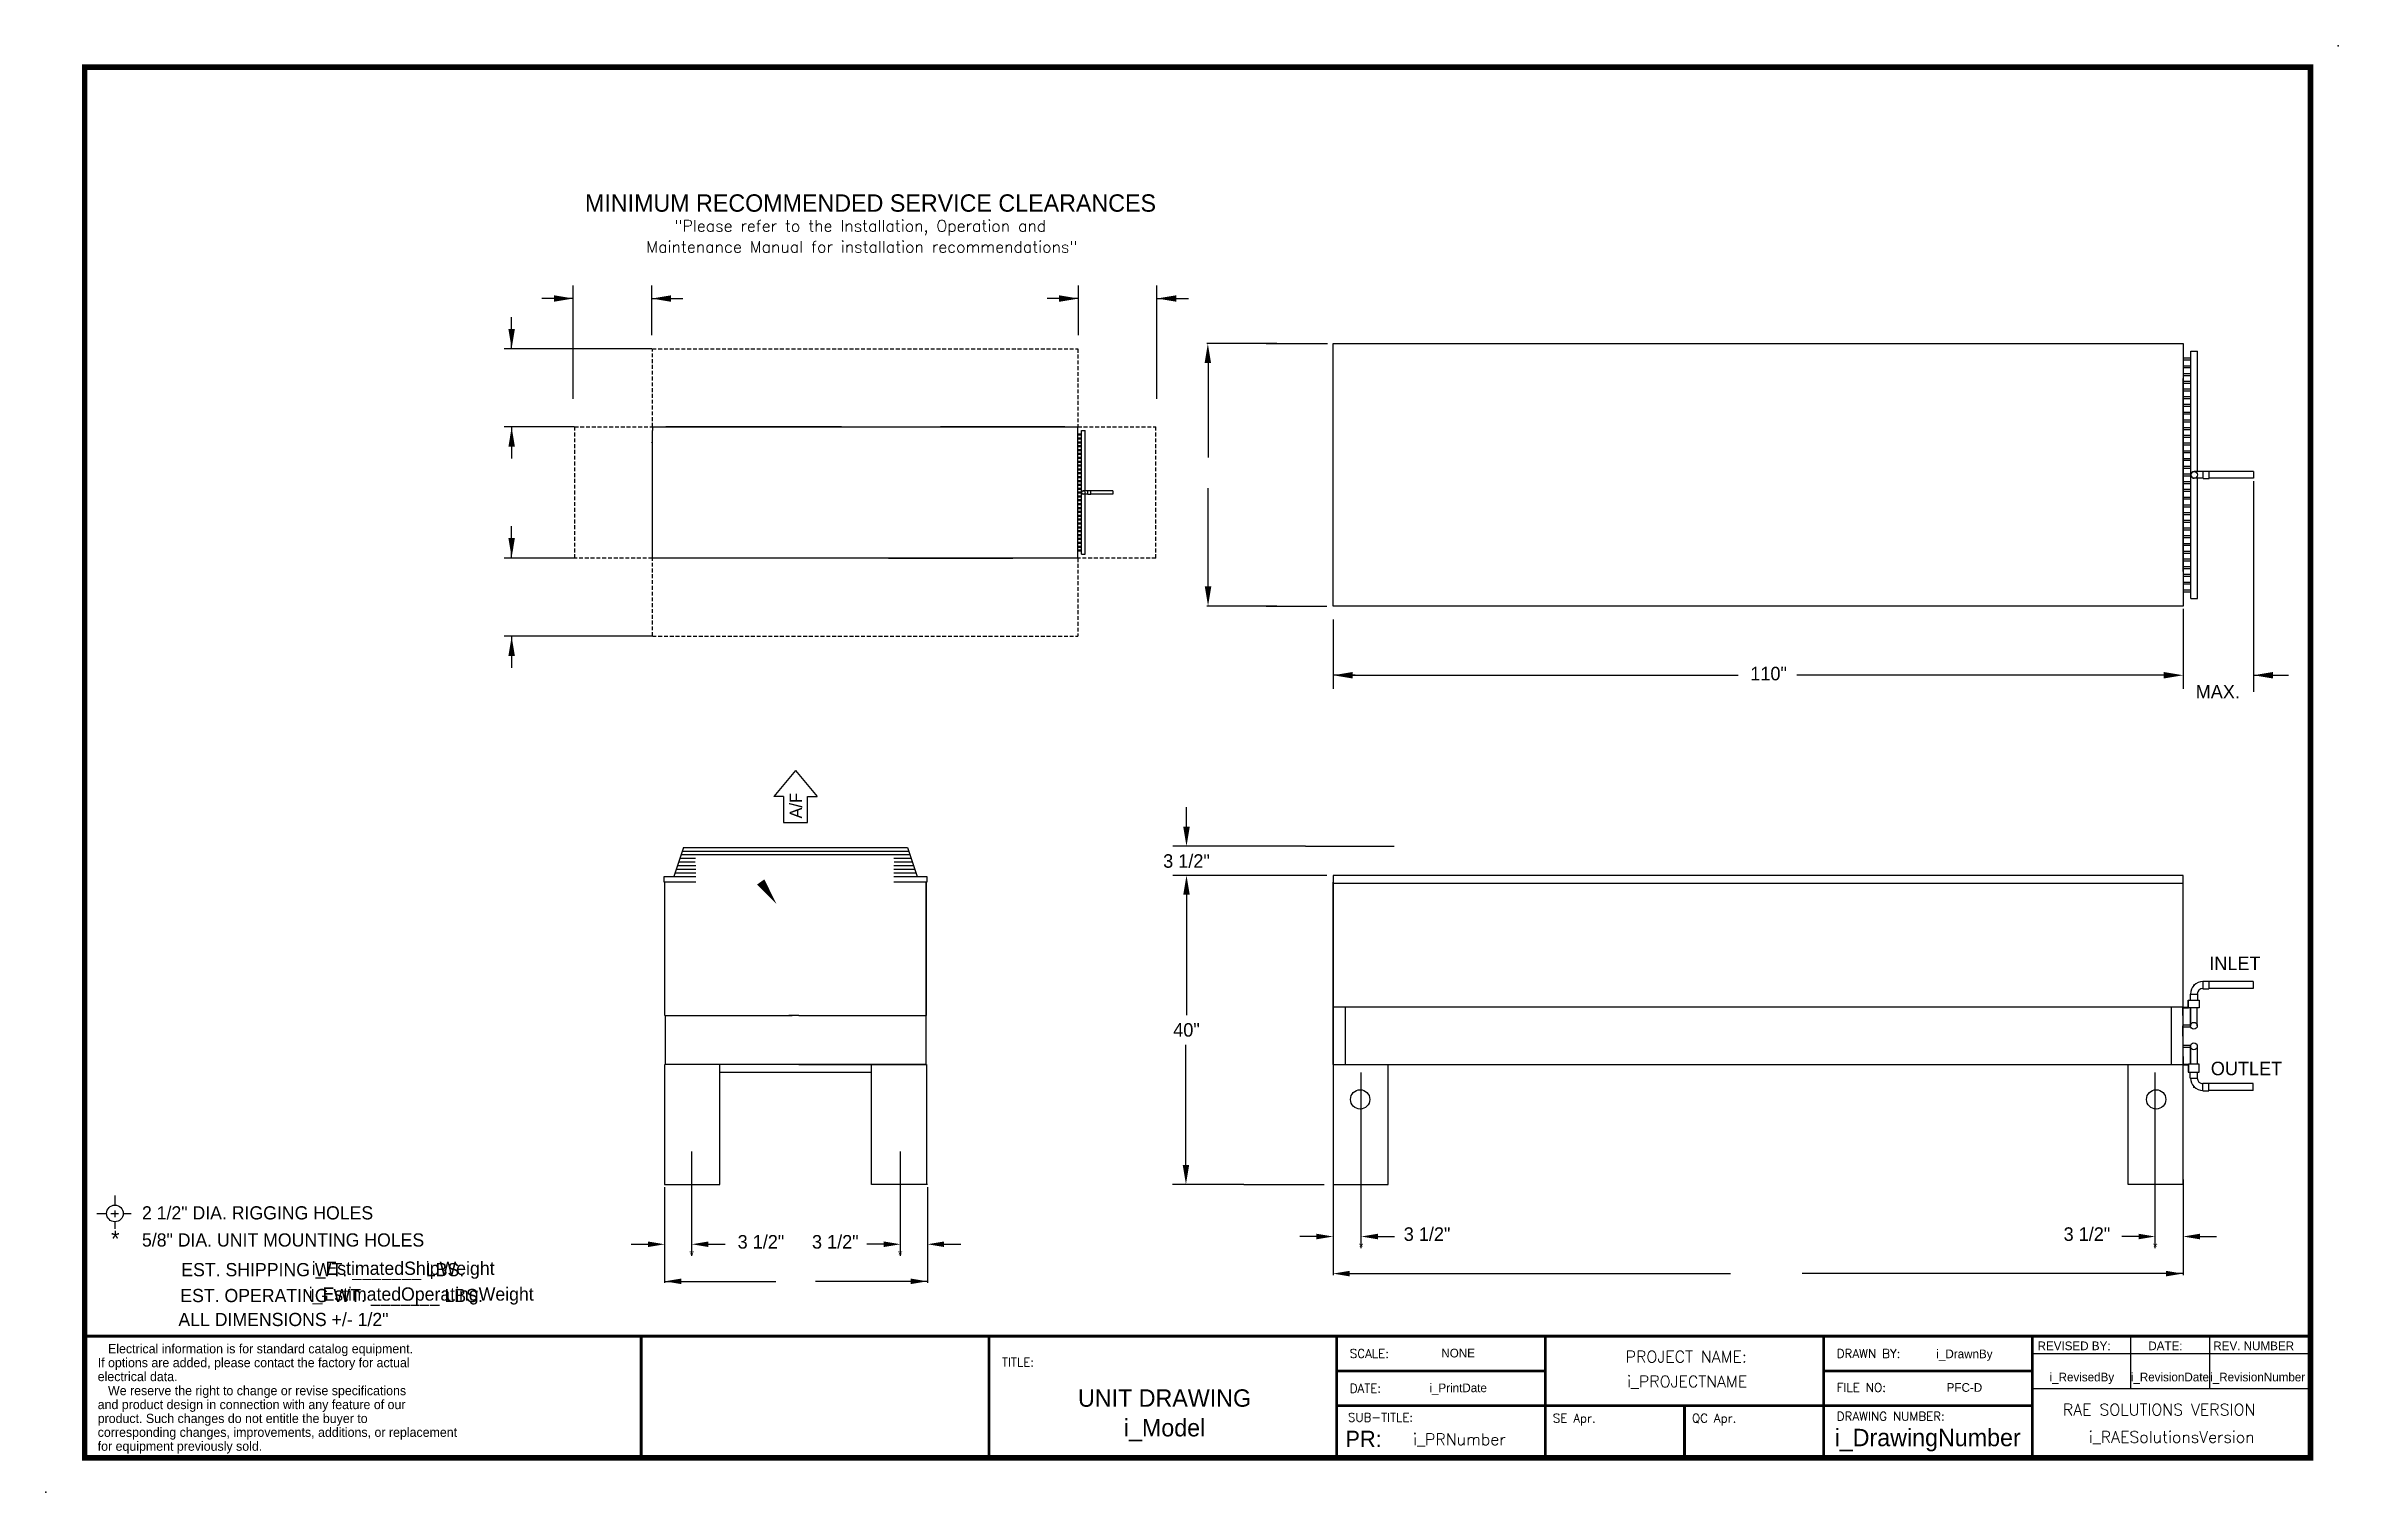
# Model space of a CAD drawing. Extents: x -6 to 290, y -4 to 183.
import ezdxf
from ezdxf.enums import TextEntityAlignment as Align

# ---------------------------------------------------------------- set-up
doc = ezdxf.new("R2010")
doc.units = 0
doc.linetypes.add('DASHED', pattern=[0.75, 0.5, -0.25])
doc.layers.get('0').update_dxf_attribs({"linetype": 'CONTINUOUS'})
doc.styles.add('DIMENTIONS', font='txt')
doc.styles.add('SIMPLEX', font='SIMPLEX')

msp = doc.modelspace()

# ---------------------------------------------------------------- linework, layer by layer
at = {"color": 0}
for p, q in [((62.05, 137.06), (62.05, 151.76)), ((72.19, 145.31), (72.19, 151.76)), ((72.19, 145.31), (72.19, 151.76)), ((127.43, 145.31), (127.43, 151.76)), ((127.43, 145.31), (127.43, 151.76)), ((137.57, 137.06), (137.57, 151.76)), ((62.05, 150.07), (57.99, 150.07)), ((72.19, 150.06), (76.24, 150.06)), ((127.43, 150.06), (123.38, 150.06)), ((137.57, 150.07), (141.63, 150.07)), ((54.07, 143.61), (54.07, 147.67)), ((72.22, 143.55), (53.11, 143.55)), ((153.06, 144.23), (144, 144.23)), ((144.18, 142.91), (144.18, 129.48)), ((151.68, 144.23), (159.62, 144.23)), ((160.36, 144.23), (270.36, 144.23)), ((160.36, 110.23), (160.36, 144.23)), ((270.33, 142.37), (271.35, 142.37)), ((270.36, 144.23), (270.36, 110.23)), ((271.33, 143.23), (272.2, 143.23)), ((271.33, 111.23), (271.33, 143.23)), ((272.2, 127.67), (272.2, 143.23)), ((270.33, 142.12), (271.35, 142.12)), ((270.33, 141.37), (271.35, 141.37)), ((270.33, 141.12), (271.35, 141.12)), ((270.33, 140.37), (271.35, 140.37)), ((270.33, 140.12), (271.35, 140.12)), ((270.36, 114.73), (270.36, 139.73)), ((270.33, 139.37), (271.35, 139.37)), ((270.33, 139.12), (271.35, 139.12)), ((270.33, 138.37), (271.35, 138.37)), ((270.33, 138.12), (271.35, 138.12)), ((270.33, 137.37), (271.35, 137.37)), ((270.33, 137.12), (271.35, 137.12)), ((270.33, 136.37), (271.35, 136.37)), ((270.33, 136.12), (271.35, 136.12)), ((270.33, 135.37), (271.35, 135.37)), ((270.33, 135.12), (271.35, 135.12)), ((270.33, 134.37), (271.35, 134.37)), ((270.33, 134.12), (271.35, 134.12)), ((62.14, 133.46), (53.11, 133.46)), ((54.07, 133.39), (54.07, 129.34)), ((72.29, 133.46), (127.33, 133.46)), ((72.29, 133.46), (72.29, 132.96)), ((72.29, 116.46), (72.29, 132.96)), ((90.05, 133.46), (74.01, 133.46)), ((96.77, 133.46), (80.73, 133.46)), ((102.85, 133.46), (118.9, 133.46)), ((125.63, 133.46), (109.58, 133.46)), ((127.32, 132.53), (127.83, 132.53)), ((127.32, 132.4), (127.83, 132.4)), ((127.32, 132.03), (127.83, 132.03)), ((127.32, 131.9), (127.83, 131.9)), ((127.32, 131.53), (127.83, 131.53)), ((127.32, 131.4), (127.83, 131.4)), ((127.32, 131.03), (127.83, 131.03)), ((127.32, 130.9), (127.83, 130.9)), ((127.32, 130.53), (127.83, 130.53)), ((127.33, 116.46), (127.33, 133.46)), ((127.33, 116.46), (127.33, 133.46)), ((127.82, 132.96), (128.26, 132.96)), ((127.82, 116.96), (127.82, 132.96)), ((128.26, 125.18), (128.26, 132.96)), ((270.33, 133.37), (271.35, 133.37)), ((270.33, 133.12), (271.35, 133.12)), ((270.33, 132.37), (271.35, 132.37)), ((270.33, 132.12), (271.35, 132.12)), ((270.33, 131.37), (271.35, 131.37)), ((270.33, 131.12), (271.35, 131.12)), ((127.32, 130.4), (127.83, 130.4)), ((127.32, 130.03), (127.83, 130.03)), ((127.32, 129.9), (127.83, 129.9)), ((127.32, 129.53), (127.83, 129.53)), ((127.32, 129.4), (127.83, 129.4)), ((127.32, 129.03), (127.83, 129.03)), ((127.32, 128.9), (127.83, 128.9)), ((127.32, 128.53), (127.83, 128.53)), ((127.32, 128.4), (127.83, 128.4)), ((127.32, 128.03), (127.83, 128.03)), ((127.32, 127.9), (127.83, 127.9)), ((270.33, 130.37), (271.35, 130.37)), ((270.33, 130.12), (271.35, 130.12)), ((270.33, 129.37), (271.35, 129.37)), ((270.33, 129.12), (271.35, 129.12)), ((270.33, 128.37), (271.35, 128.37)), ((270.33, 128.12), (271.35, 128.12)), ((270.36, 130.26), (270.36, 124.2)), ((272.93, 127.67), (271.77, 127.67)), ((272.93, 127.72), (273.71, 127.72)), ((272.93, 126.75), (272.93, 127.72)), ((273.71, 126.75), (273.71, 127.72)), ((279.45, 127.67), (273.71, 127.67)), ((279.45, 127.67), (279.45, 126.8)), ((127.32, 127.53), (127.83, 127.53)), ((127.32, 127.4), (127.83, 127.4)), ((127.32, 127.03), (127.83, 127.03)), ((127.32, 126.9), (127.83, 126.9)), ((127.32, 126.53), (127.83, 126.53)), ((127.32, 126.4), (127.83, 126.4)), ((127.32, 126.03), (127.83, 126.03)), ((127.32, 125.9), (127.83, 125.9)), ((127.32, 125.53), (127.83, 125.53)), ((127.32, 125.4), (127.83, 125.4)), ((127.32, 125.03), (127.83, 125.03)), ((127.32, 124.9), (127.83, 124.9)), ((128.62, 125.18), (128.04, 125.18)), ((128.62, 124.74), (128.04, 124.74)), ((128.26, 116.96), (128.26, 124.74)), ((128.62, 125.2), (129.01, 125.2)), ((128.62, 124.72), (128.62, 125.2)), ((128.62, 124.72), (129.01, 124.72)), ((129.01, 124.72), (129.01, 125.2)), ((131.88, 125.18), (129.01, 125.18)), ((131.88, 124.74), (129.01, 124.74)), ((131.88, 125.18), (131.88, 124.74)), ((144.18, 111.56), (144.18, 125.53)), ((270.33, 127.37), (271.35, 127.37)), ((270.33, 127.12), (271.35, 127.12)), ((270.33, 126.37), (271.35, 126.37)), ((270.33, 126.12), (271.35, 126.12)), ((270.33, 125.37), (271.35, 125.37)), ((270.33, 125.12), (271.35, 125.12)), ((272.93, 126.8), (271.77, 126.8)), ((272.2, 111.23), (272.2, 126.8)), ((272.93, 126.75), (273.71, 126.75)), ((279.45, 126.8), (273.71, 126.8)), ((279.45, 126.43), (279.45, 101.12)), ((127.32, 124.53), (127.83, 124.53)), ((127.32, 124.4), (127.83, 124.4)), ((127.32, 124.03), (127.83, 124.03)), ((127.32, 123.9), (127.83, 123.9)), ((127.32, 123.53), (127.83, 123.53)), ((127.32, 123.4), (127.83, 123.4)), ((127.32, 123.03), (127.83, 123.03)), ((127.32, 122.9), (127.83, 122.9)), ((127.32, 122.53), (127.83, 122.53)), ((127.32, 122.4), (127.83, 122.4)), ((127.32, 122.03), (127.83, 122.03)), ((127.32, 121.9), (127.83, 121.9)), ((270.33, 124.37), (271.35, 124.37)), ((270.33, 124.12), (271.35, 124.12)), ((270.33, 123.37), (271.35, 123.37)), ((270.33, 123.12), (271.35, 123.12)), ((270.33, 122.37), (271.35, 122.37)), ((270.33, 122.12), (271.35, 122.12)), ((54.07, 116.53), (54.07, 120.58)), ((127.32, 121.53), (127.83, 121.53)), ((127.32, 121.4), (127.83, 121.4)), ((127.32, 121.03), (127.83, 121.03)), ((127.32, 120.9), (127.83, 120.9)), ((127.32, 120.53), (127.83, 120.53)), ((127.32, 120.4), (127.83, 120.4)), ((127.32, 120.03), (127.83, 120.03)), ((127.32, 119.9), (127.83, 119.9)), ((127.32, 119.53), (127.83, 119.53)), ((127.32, 119.4), (127.83, 119.4)), ((127.32, 119.03), (127.83, 119.03)), ((127.32, 118.9), (127.83, 118.9)), ((270.33, 121.37), (271.35, 121.37)), ((270.33, 121.12), (271.35, 121.12)), ((270.33, 120.37), (271.35, 120.37)), ((270.33, 120.12), (271.35, 120.12)), ((270.33, 119.37), (271.35, 119.37)), ((270.33, 119.12), (271.35, 119.12)), ((62.14, 116.46), (53.11, 116.46)), ((72.29, 116.46), (72.29, 116.96)), ((127.33, 116.46), (72.29, 116.46)), ((90.05, 116.46), (74.01, 116.46)), ((96.77, 116.46), (80.73, 116.46)), ((102.85, 116.46), (118.9, 116.46)), ((125.63, 116.46), (109.58, 116.46)), ((127.32, 118.53), (127.83, 118.53)), ((127.32, 118.4), (127.83, 118.4)), ((127.32, 118.03), (127.83, 118.03)), ((127.32, 117.9), (127.83, 117.9)), ((127.32, 117.53), (127.83, 117.53)), ((127.32, 117.4), (127.83, 117.4)), ((127.82, 116.96), (128.26, 116.96)), ((270.33, 118.37), (271.35, 118.37)), ((270.33, 118.12), (271.35, 118.12)), ((270.33, 117.37), (271.35, 117.37)), ((270.33, 117.12), (271.35, 117.12)), ((270.33, 116.37), (271.35, 116.37)), ((270.33, 116.12), (271.35, 116.12)), ((160.36, 113.52), (160.36, 114.02)), ((270.33, 115.37), (271.35, 115.37)), ((270.33, 115.12), (271.35, 115.12)), ((270.33, 114.37), (271.35, 114.37)), ((270.33, 114.12), (271.35, 114.12)), ((270.33, 113.37), (271.35, 113.37)), ((270.33, 113.12), (271.35, 113.12)), ((153.06, 110.23), (144, 110.23)), ((151.68, 110.23), (159.53, 110.23)), ((270.36, 110.23), (160.36, 110.23)), ((270.33, 112.37), (271.35, 112.37)), ((270.33, 112.12), (271.35, 112.12)), ((270.36, 109.89), (270.36, 101.12)), ((271.33, 111.23), (272.2, 111.23)), ((72.22, 106.37), (53.11, 106.37)), ((54.07, 106.31), (54.07, 102.25)), ((279.45, 101.3), (284, 101.3)), ((279.45, 101.12), (279.45, 99.16)), ((90.81, 88.96), (88, 85.59)), ((90.81, 88.96), (93.61, 85.59)), ((89.26, 85.59), (88, 85.59)), ((89.26, 85.59), (89.26, 82.23)), ((92.35, 82.23), (92.35, 85.59)), ((92.35, 85.59), (93.61, 85.59)), ((89.26, 82.23), (92.35, 82.23)), ((76.31, 79.02), (75.06, 75.27)), ((75.68, 77.15), (77.81, 77.15)), ((75.84, 77.62), (77.85, 77.62)), ((76, 78.09), (105.62, 78.09)), ((76.15, 78.55), (105.46, 78.55)), ((76.31, 79.02), (105.31, 79.02)), ((103.54, 77.62), (105.78, 77.62)), ((103.58, 77.15), (105.93, 77.15)), ((105.31, 79.02), (106.56, 75.27)), ((156.78, 79.17), (168.26, 79.17)), ((73.81, 74.52), (73.81, 75.27)), ((73.81, 75.27), (77.89, 75.27)), ((77.89, 74.52), (73.81, 74.52)), ((73.9, 57.27), (73.9, 74.52)), ((73.9, 57.24), (73.9, 74.52)), ((75.21, 75.74), (77.89, 75.74)), ((75.37, 76.21), (77.89, 76.21)), ((75.53, 76.68), (77.89, 76.68)), ((103.51, 76.68), (106.09, 76.68)), ((103.51, 76.21), (106.25, 76.21)), ((103.51, 75.74), (106.4, 75.74)), ((103.51, 75.27), (107.81, 75.27)), ((107.81, 74.52), (103.51, 74.52)), ((107.71, 57.24), (107.71, 74.52)), ((107.71, 74.52), (107.71, 57.24)), ((107.81, 75.27), (107.81, 74.52)), ((270.36, 75.4), (160.36, 75.4)), ((160.36, 75.4), (160.36, 35.4)), ((160.36, 75.4), (160.36, 74.4)), ((270.36, 75.4), (160.36, 75.4)), ((160.36, 75.4), (160.36, 74.4)), ((160.36, 57.24), (160.36, 74.52)), ((160.36, 74.4), (270.36, 74.4)), ((160.36, 74.4), (270.36, 74.4)), ((270.36, 35.4), (270.36, 75.4)), ((270.36, 54.4), (270.36, 74.4)), ((271.25, 60.04), (272.22, 60.04)), ((271.25, 60.04), (271.25, 59.26)), ((272.22, 60.04), (272.22, 59.26)), ((272.9, 61.69), (272.9, 60.72)), ((272.9, 61.69), (273.68, 61.69)), ((272.9, 60.72), (273.68, 60.72)), ((273.68, 61.69), (273.68, 60.72)), ((279.42, 61.64), (273.68, 61.64)), ((279.42, 60.77), (273.68, 60.77)), ((279.42, 61.64), (279.42, 60.77)), ((73.9, 57.24), (90.37, 57.24)), ((73.93, 57.24), (73.93, 50.9)), ((90.81, 57.24), (89.93, 57.24)), ((91.25, 57.24), (90.81, 57.24)), ((91.25, 57.24), (107.71, 57.24)), ((107.68, 57.24), (107.68, 50.9)), ((160.36, 58.4), (270.36, 58.4)), ((160.36, 50.9), (160.36, 58.4)), ((160.36, 56.65), (160.36, 56.9)), ((161.92, 58.4), (161.92, 50.9)), ((268.8, 58.4), (268.8, 50.9)), ((268.8, 57.15), (268.8, 51.02)), ((270.3, 58.32), (270.99, 58.32)), ((270.3, 57.26), (270.3, 58.32)), ((270.3, 58.29), (270.3, 50.91)), ((270.3, 57.3), (270.3, 50.9)), ((270.3, 57.26), (270.3, 54.6)), ((270.36, 57.26), (270.3, 57.26)), ((270.36, 57.26), (270.36, 58.26)), ((270.36, 58.26), (271.05, 58.26)), ((270.99, 58.32), (270.99, 59.26)), ((270.99, 59.26), (271.05, 59.26)), ((271.05, 58.26), (271.05, 59.26)), ((271.05, 59.26), (272.17, 59.26)), ((272.42, 58.26), (271.05, 58.26)), ((271.3, 59.26), (272.17, 59.26)), ((271.3, 58.26), (271.3, 55.93)), ((271.3, 55.93), (271.3, 58.26)), ((272.17, 59.26), (272.42, 59.26)), ((272.17, 55.93), (272.17, 58.26)), ((272.42, 59.26), (272.42, 58.26)), ((270.3, 56.05), (271.32, 56.05)), ((270.3, 54.6), (270.3, 55.93)), ((270.3, 55.8), (271.32, 55.8)), ((270.3, 53.4), (271.32, 53.4)), ((73.87, 50.9), (73.87, 35.4)), ((90.37, 50.9), (73.93, 50.9)), ((81, 35.4), (81, 50.9)), ((91.25, 50.9), (90.37, 50.9)), ((107.68, 50.9), (91.25, 50.9)), ((91.25, 50.9), (107.71, 50.9)), ((100.62, 35.4), (100.62, 50.9)), ((107.75, 50.9), (107.75, 35.4)), ((160.36, 50.9), (270.36, 50.9)), ((167.49, 35.4), (167.49, 50.9)), ((263.24, 35.4), (263.24, 50.9)), ((270.3, 53.15), (271.32, 53.15)), ((270.3, 51.94), (270.3, 50.88)), ((270.36, 51.94), (270.3, 51.94)), ((270.3, 50.88), (270.99, 50.88)), ((270.36, 51.94), (270.36, 50.94)), ((270.36, 50.94), (271.05, 50.94)), ((270.99, 50.88), (270.99, 49.94)), ((272.42, 50.94), (271.05, 50.94)), ((271.05, 50.94), (271.05, 49.94)), ((271.3, 50.94), (271.3, 53.27)), ((271.3, 53.27), (271.3, 50.94)), ((272.17, 53.27), (272.17, 50.94)), ((272.42, 49.94), (272.42, 50.94)), ((100.62, 49.9), (81, 49.9)), ((163.99, 27.15), (163.99, 49.9)), ((266.74, 27.15), (266.74, 49.9)), ((270.99, 49.94), (271.05, 49.94)), ((271.05, 49.94), (272.17, 49.94)), ((271.25, 49.16), (271.25, 49.94)), ((271.25, 49.94), (272.22, 49.94)), ((271.25, 49.16), (272.22, 49.16)), ((271.3, 49.94), (272.17, 49.94)), ((272.17, 49.94), (272.42, 49.94)), ((272.22, 49.16), (272.22, 49.94)), ((272.9, 48.48), (273.68, 48.48)), ((272.9, 47.51), (272.9, 48.48)), ((272.9, 47.51), (273.68, 47.51)), ((273.68, 47.51), (273.68, 48.48)), ((279.42, 48.44), (273.68, 48.44)), ((279.42, 47.56), (273.68, 47.56)), ((279.42, 47.56), (279.42, 48.44)), ((77.37, 26.15), (77.37, 39.65)), ((104.37, 26.15), (104.37, 39.65)), ((160.36, 36.02), (160.36, 23.67)), ((270.36, 36.02), (270.36, 23.67)), ((2.74, 33.94), (2.74, 32.81)), ((73.87, 35.4), (81, 35.4)), ((73.87, 35.4), (81, 35.4)), ((73.87, 35.4), (81, 35.4)), ((73.87, 35.02), (73.87, 22.67)), ((107.75, 35.4), (100.62, 35.4)), ((107.87, 35.4), (100.75, 35.4)), ((107.87, 35.02), (107.87, 22.67)), ((148.82, 35.4), (159.2, 35.4)), ((160.36, 35.4), (167.49, 35.4)), ((270.36, 35.4), (263.24, 35.4)), ((0.39, 31.64), (1.54, 31.64)), ((2.21, 31.64), (3.18, 31.64)), ((2.74, 32.01), (2.74, 31.15)), ((2.74, 30.54), (2.74, 29.64)), ((3.84, 31.64), (4.82, 31.64)), ((161.99, 23.85), (211.77, 23.85)), ((270.3, 23.85), (221.07, 23.85)), ((73.87, 22.85), (88.26, 22.85)), ((107.87, 22.85), (93.37, 22.85)), ((70.83, 0), (70.83, 15.75)), ((115.83, 0), (115.83, 15.75)), ((160.83, 15.75), (250.83, 15.75)), ((160.83, 0), (160.83, 15.75)), ((187.83, 15.75), (187.83, 0)), ((223.83, 15.75), (223.83, 6.75)), ((250.83, 15.75), (250.83, 0)), ((250.83, 15.75), (286.83, 15.75)), ((250.83, 15.75), (250.83, 13.5)), ((263.54, 15.75), (263.54, 9)), ((273.77, 15.75), (273.77, 9)), ((250.83, 13.5), (286.83, 13.5)), ((187.83, 11.25), (160.83, 11.25)), ((223.83, 11.25), (250.83, 11.25)), ((223.83, 6.75), (223.83, 11.25)), ((250.83, 9), (286.83, 9)), ((250.83, 6.75), (160.83, 6.75)), ((205.83, 6.75), (205.83, 0)), ((223.83, 6.75), (223.83, 0))]:
    msp.add_line(p, q, dxfattribs=at)
at = {"color": 0, "linetype": 'DASHED'}
for p, q in [((72.29, 143.55), (127.33, 143.55)), ((72.29, 133.46), (72.29, 143.55)), ((127.33, 143.55), (127.33, 133.46)), ((62.2, 133.46), (62.2, 116.46)), ((62.2, 133.46), (72.29, 133.46)), ((127.33, 133.46), (137.42, 133.46)), ((137.42, 116.46), (137.42, 133.46)), ((72.29, 116.46), (62.2, 116.46)), ((72.29, 106.37), (72.29, 116.46)), ((127.33, 116.46), (127.33, 106.37)), ((137.42, 116.46), (127.33, 116.46)), ((72.29, 106.37), (127.33, 106.37))]:
    msp.add_line(p, q, dxfattribs=at)
at = {"color": 0, "linetype": 'CONTINUOUS'}
msp.add_line((72.23, 131.43), (72.23, 131.46), dxfattribs=at)
at = {"color": 0, "linetype": 'BYBLOCK'}
for p, q in [((160.36, 108.51), (160.36, 99.55)), ((270.36, 108.51), (270.36, 99.55)), ((163.22, 101.3), (160.36, 101.3)), ((162.88, 101.3), (212.76, 101.3)), ((267.84, 101.3), (220.37, 101.3)), ((141.39, 81.69), (141.39, 84.21)), ((156.78, 79.17), (139.64, 79.17)), ((159.53, 75.4), (139.64, 75.4)), ((141.39, 72.88), (141.39, 57.31)), ((141.32, 37.92), (141.32, 53.48)), ((73.87, 33.9), (73.87, 26.15)), ((107.87, 33.9), (107.87, 26.15)), ((148.82, 35.4), (139.57, 35.4)), ((160.36, 34.9), (160.36, 27.15)), ((270.36, 34.9), (270.36, 27.15)), ((69.55, 27.65), (71.71, 27.65)), ((79.53, 27.65), (81.69, 27.65)), ((102.21, 27.65), (100.05, 27.65)), ((110.03, 27.65), (112.19, 27.65)), ((158.2, 28.65), (156.04, 28.65)), ((166.15, 28.65), (168.31, 28.65)), ((264.58, 28.65), (262.42, 28.65)), ((272.52, 28.65), (274.68, 28.65))]:
    msp.add_line(p, q, dxfattribs=at)
at = {"color": 0}
for points, const_width in [([(-1.17, 0), (286.83, 0), (286.83, 180), (-1.17, 180), (-1.17, 0)], 0.72), ([(71.26, 15.75), (-1.17, 15.75)], 0.36), ([(286.83, 15.75), (70.83, 15.75), (70.83, 0)], 0.36), ([(115.83, 15.75), (115.83, 0)], 0.36), ([(160.83, 15.75), (160.83, 0)], 0.36), ([(187.83, 15.75), (187.83, 0)], 0.36), ([(223.83, 15.75), (223.83, 0)], 0.36), ([(250.83, 0), (250.83, 15.75), (286.83, 15.75)], 0.36), ([(187.83, 11.25), (160.83, 11.25)], 0.36), ([(250.83, 11.25), (223.83, 11.25), (223.83, 0)], 0.36), ([(250.83, 6.75), (160.83, 6.75)], 0.36), ([(205.83, 6.75), (205.83, 0)], 0.36)]:
    msp.add_lwpolyline(points, dxfattribs=dict(at, const_width=const_width))
for centre, radius in [((271.77, 127.23), 0.438), ((128.04, 124.96), 0.219), ((271.74, 55.93), 0.438), ((271.74, 53.27), 0.438), ((163.86, 46.4), 1.25), ((266.86, 46.4), 1.25), ((2.74, 31.64), 1.08)]:
    msp.add_circle(centre, radius, dxfattribs=at)
for centre, radius, start, end in [((271.77, 127.23), 0.438, 90, 270), ((128.04, 124.96), 0.219, 90, 270), ((272.9, 60.04), 1.6, 90, 180), ((272.9, 60.04), 0.729, 90, 180), ((272.9, 49.16), 1.6, 180, 270), ((272.9, 49.16), 0.729, 180, 270)]:
    msp.add_arc(centre, radius, start, end, dxfattribs=at)
for p in [(290.4, 182.77), (271.74, 61.2), (271.74, 48), (250.83, 0), (-6.2, -4.44)]:
    msp.add_point(p, dxfattribs=at)
at = {"color": 0, "linetype": 'BYBLOCK'}
for points in [[(59.53, 150.49), (59.53, 149.65), (62.05, 150.07)], [(74.71, 150.48), (74.71, 149.64), (72.19, 150.06)], [(124.91, 150.48), (124.91, 149.64), (127.43, 150.06)], [(140.09, 150.49), (140.09, 149.65), (137.57, 150.07)], [(54.49, 146.13), (53.65, 146.13), (54.07, 143.61)], [(144.57, 141.71), (143.73, 141.71), (144.15, 144.23)], [(54.49, 130.87), (53.65, 130.87), (54.07, 133.39)], [(54.49, 119.05), (53.65, 119.05), (54.07, 116.53)], [(144.6, 112.79), (143.76, 112.79), (144.18, 110.27)], [(54.49, 103.79), (53.65, 103.79), (54.07, 106.31)], [(162.88, 101.72), (162.88, 100.88), (160.36, 101.3)], [(267.84, 101.72), (267.84, 100.88), (270.36, 101.3)], [(281.97, 101.72), (281.97, 100.88), (279.45, 101.3)], [(141.81, 81.69), (140.97, 81.69), (141.39, 79.17)], [(141.81, 72.88), (140.97, 72.88), (141.39, 75.4)], [(141.74, 37.92), (140.9, 37.92), (141.32, 35.4)], [(71.71, 27.29), (71.71, 28.01), (73.87, 27.65)], [(79.53, 27.29), (79.53, 28.01), (77.37, 27.65)], [(102.21, 27.29), (102.21, 28.01), (104.37, 27.65)], [(110.03, 27.29), (110.03, 28.01), (107.87, 27.65)], [(158.2, 28.29), (158.2, 29.01), (160.36, 28.65)], [(166.15, 28.29), (166.15, 29.01), (163.99, 28.65)], [(264.58, 28.29), (264.58, 29.01), (266.74, 28.65)], [(272.52, 28.29), (272.52, 29.01), (270.36, 28.65)], [(162.52, 23.49), (162.52, 24.21), (160.36, 23.85)], [(268.14, 23.49), (268.14, 24.21), (270.3, 23.85)], [(76.03, 22.49), (76.03, 23.21), (73.87, 22.85)], [(105.71, 22.49), (105.71, 23.21), (107.87, 22.85)]]:
    msp.add_solid(points, dxfattribs=at)
at = {"color": 0}
for points in [[(60.73, 150.29), (60.73, 149.85), (62.05, 150.07)], [(73.5, 150.27), (73.5, 149.84), (72.19, 150.06)], [(126.12, 150.27), (126.12, 149.84), (127.43, 150.06)], [(138.89, 150.29), (138.89, 149.85), (137.57, 150.07)], [(54.29, 132.08), (53.85, 132.08), (54.07, 133.39)], [(54.29, 117.84), (53.85, 117.84), (54.07, 116.53)], [(85.82, 74.21), (88.33, 71.7), (86.77, 74.88)]]:
    msp.add_solid(points, dxfattribs=at)

# ---------------------------------------------------------------- texts
for s, height, style, p in [('MINIMUM RECOMMENDED SERVICE CLEARANCES', 2.25, 'DIMENTIONS', (63.56, 161.3)), ('3 1/2"', 1.75, 'DIMENTIONS', (169.5, 28.09)), ('3 1/2"', 1.75, 'DIMENTIONS', (254.88, 28.09)), ('3 1/2"', 1.75, 'DIMENTIONS', (83.31, 27.09)), ('3 1/2"', 1.75, 'DIMENTIONS', (92.93, 27.09)), ('TITLE:', 1.125, 'SIMPLEX', (117.52, 11.81)), ('SCALE:', 1.125, 'SIMPLEX', (162.52, 12.94)), ('DRAWN BY:', 1.125, 'SIMPLEX', (225.52, 12.94)), ('DATE:', 1.125, 'SIMPLEX', (162.52, 8.44)), ('FILE NO:', 1.125, 'SIMPLEX', (225.52, 8.55)), ('DRAWING NUMBER:', 1.125, 'SIMPLEX', (225.52, 4.82)), ('RAE SOLUTIONS VERSION', 1.494, 'SIMPLEX', (254.78, 5.5)), ('SUB-TITLE:', 1.125, 'SIMPLEX', (162.28, 4.68)), ('SE Apr.', 1.125, 'SIMPLEX', (188.79, 4.58)), ('QC Apr.', 1.125, 'SIMPLEX', (206.79, 4.58))]:
    msp.add_text(s, height=height, dxfattribs=dict(at, style=style)).set_placement(p)
for s, height, style, p in [('"Please refer to the Installation, Operation and', 1.494, 'SIMPLEX', (99.2, 158.72)), ('Maintenance Manual for installation recommendations"', 1.494, 'SIMPLEX', (99.38, 156.01)), ('MAX.', 1.75, 'DIMENTIONS', (274.83, 98.3)), ('PROJECT NAME:', 1.494, 'SIMPLEX', (206.06, 12.34)), ('i_PROJECTNAME', 1.494, 'SIMPLEX', (206.17, 9.14)), ('i_PRNumber', 1.494, 'SIMPLEX', (176.7, 1.66)), ('i_RAESolutionsVersion', 1.494, 'SIMPLEX', (268.87, 1.95))]:
    msp.add_text(s, height=height, dxfattribs=dict(at, style=style)).set_placement(p, align=Align.CENTER)
at = {"color": 0, "style": 'DIMENTIONS'}
for s, p in [('110"', (216.71, 101.52)), ('3 1/2"', (141.39, 77.29)), ('40"', (141.39, 55.4))]:
    msp.add_text(s, height=1.75, dxfattribs=at).set_placement(p, align=Align.MIDDLE)
at = {"color": 0}
msp.add_text('A/F', height=1.594, rotation=90, dxfattribs=at).set_placement((91.64, 82.76))
at = {"color": 0, "style": 'DIMENTIONS'}
for s, p in [('INLET', (280.36, 63.13)), ('OUTLET', (283.16, 49.53))]:
    msp.add_text(s, height=1.75, dxfattribs=at).set_placement(p, align=Align.RIGHT)
at = {"color": 0}
for s, height, p in [('2 1/2" DIA. RIGGING HOLES', 1.71, (6.24, 30.86)), ('5/8" DIA. UNIT MOUNTING HOLES', 1.71, (6.24, 27.35)), ('REVISED BY:', 1.125, (251.51, 13.94)), ('DATE:', 1.125, (265.84, 13.94)), ('REV. NUMBER', 1.125, (274.25, 13.94)), ('If options are added, please contact the factory for actual', 1.1985, (0.51, 11.73)), ('   Electrical information is for standard catalog equipment.', 1.1985, (0.51, 13.53)), ('electrical data.', 1.1985, (0.51, 9.93)), ('   We reserve the right to change or revise specifications', 1.1985, (0.51, 8.11)), ('and product design in connection with any feature of our', 1.1985, (0.51, 6.31)), ('corresponding changes, improvements, additions, or replacement ', 1.1985, (0.51, 2.72)), ('product. Such changes do not entitle the buyer to', 1.1985, (0.51, 4.51)), ('for equipment previously sold.', 1.1985, (0.51, 0.92))]:
    msp.add_text(s, height=height, dxfattribs=at).set_placement(p)
for s, height, p in [('*', 2.1, (2.79, 27.32)), ('*', 1.12, (77.36, 25.77)), ('*', 1.12, (104.35, 25.77)), ('*', 1.12, (163.99, 26.77)), ('*', 1.12, (266.73, 26.77)), ('EST. SHIPPING WT. _______ LBS.', 1.71, (29.63, 23.51)), ('i_EstimatedShipWeight', 1.712, (40.03, 23.69)), ('EST. OPERATING WT. _______ LBS.', 1.71, (30.77, 20.16)), ('i_EstimatedOperatingWeight', 1.71, (42.37, 20.35)), ('ALL DIMENSIONS +/- 1/2"', 1.71, (24.54, 17.06)), ('NONE', 1.125, (176.54, 13)), ('i_DrawnBy', 1.125, (242.05, 12.9)), ('UNIT DRAWING', 2.25, (138.55, 6.62)), ('i_PrintDate', 1.125, (176.54, 8.5)), ('PFC-D', 1.125, (242.05, 8.55)), ('i_RevisedBy', 1.125, (257.24, 9.9)), ('i_RevisionDate', 1.125, (268.63, 9.9)), ('i_RevisionNumber', 1.125, (279.99, 9.9)), ('i_Model', 2.25, (138.55, 2.78)), ('i_DrawingNumber', 2.25, (237.29, 1.51))]:
    msp.add_text(s, height=height, dxfattribs=at).set_placement(p, align=Align.CENTER)
msp.add_text('PR:', height=2.109, dxfattribs=at).set_placement((166.65, 1.4), align=Align.RIGHT)

doc.saveas('drawing.dxf')
